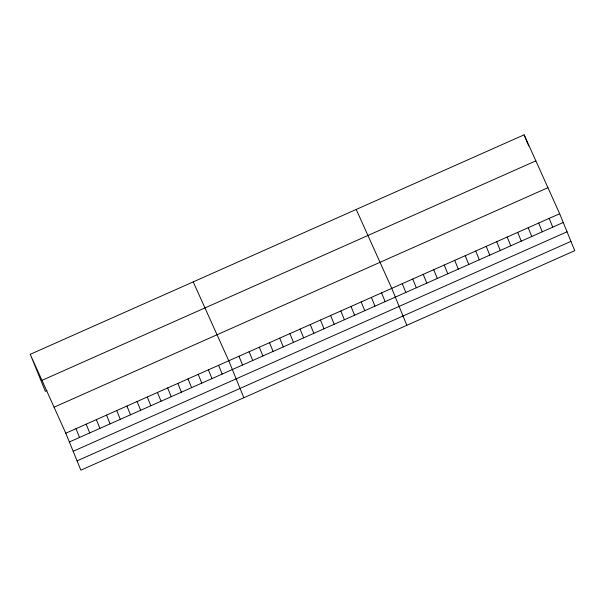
<?xml version="1.0" encoding="UTF-8"?>
<svg xmlns="http://www.w3.org/2000/svg" width="605" height="605" viewBox="0 0 605 605"><rect width="100%" height="100%" fill="white"/><g stroke="black" fill="none" stroke-linecap="round" stroke-linejoin="round"><path stroke-width="0.91" d="M30.25 354.318L524.127 134.824L559.67 213.724L574.75 250.682L80.873 470.176L65.786 433.218L30.25 354.318L45.33 391.276L47.031 390.52M41.979 380.356L535.856 160.862M54.064 407.188L547.941 187.686M65.786 433.218L559.67 213.724M69.363 441.975L563.247 222.481M73.16 451.285L567.044 231.791M77.069 460.866L570.954 241.372M356.209 209.459L391.753 288.351L406.832 325.309M193.229 281.892L228.773 360.784L243.853 397.742M524.127 134.824L527.704 143.582M528.021 144.361L528.657 145.911M549.174 218.39L552.751 227.147M538.677 223.056L542.254 231.813M528.188 227.722L531.757 236.479M517.691 232.38L521.26 241.138M507.194 237.047L510.771 245.804M496.697 241.713L500.274 250.47M486.208 246.379L489.778 255.136M475.711 251.037L479.281 259.795M465.215 255.703L468.792 264.461M454.718 260.369L458.295 269.127M444.229 265.035L447.798 273.793M433.732 269.694L437.302 278.451M423.235 274.36L426.812 283.117M412.739 279.026L416.316 287.783M402.249 283.692L405.819 292.449M381.566 292.88L385.135 301.638M371.379 297.41L374.949 306.168M361.193 301.933L364.762 310.69M351.006 306.463L354.583 315.22M340.819 310.993L344.396 319.75M330.632 315.515L334.21 324.272M320.446 320.045L324.023 328.802M310.259 324.567L313.836 333.325M300.072 329.097L303.649 337.855M289.886 333.627L293.463 342.385M279.699 338.15L283.276 346.907M269.512 342.68L273.089 351.437M259.326 347.209L262.903 355.959M249.147 351.732L252.716 360.489M238.96 356.262L242.529 365.019M218.587 365.314L222.156 374.071M208.4 369.844L211.969 378.601M198.213 374.366L201.783 383.124M188.026 378.896L191.596 387.654M177.84 383.426L181.409 392.176M167.653 387.949L171.223 396.706M157.466 392.479L161.043 401.236M147.28 397.001L150.857 405.758M137.093 401.531L140.67 410.288M126.906 406.061L130.483 414.818M116.72 410.583L120.297 419.341M106.533 415.113L110.11 423.871M96.346 419.643L99.923 428.393M86.16 424.166L89.737 432.923M75.973 428.695L79.55 437.453"/></g></svg>
